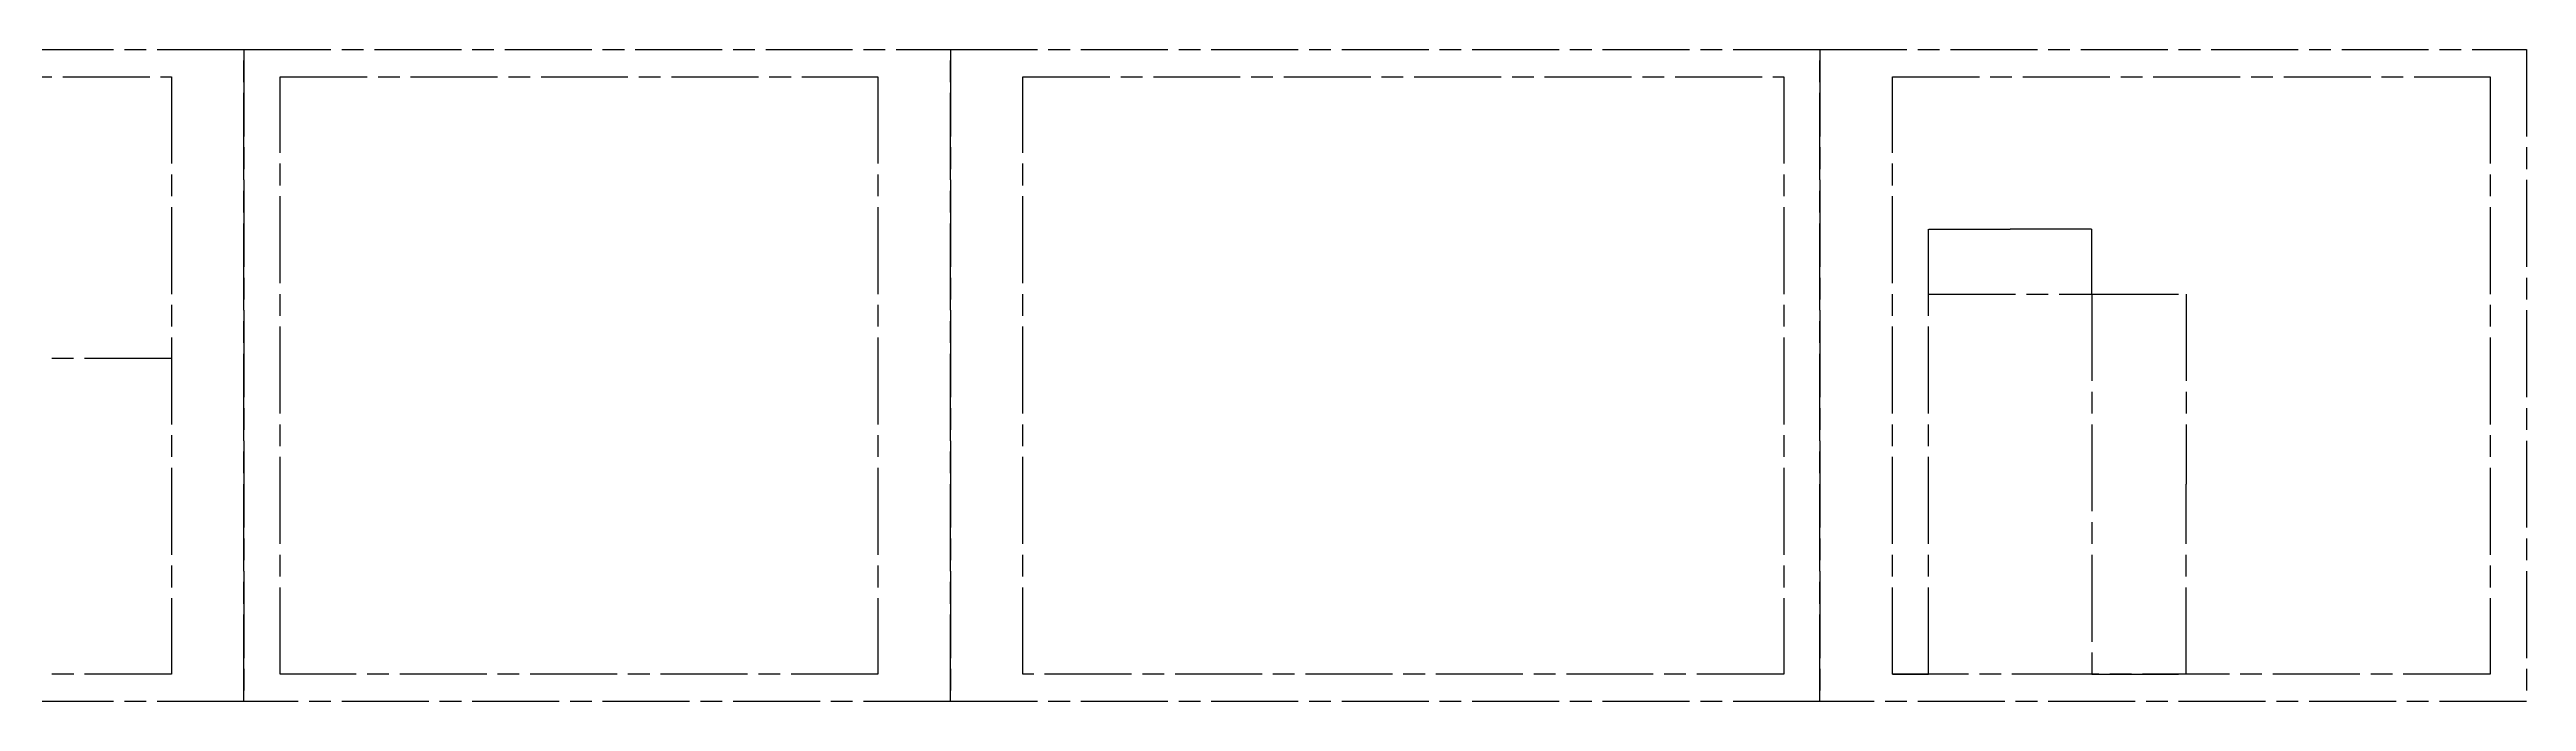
# Model space of a CAD drawing. Header units: inches. Extents: x 5 to 80005, y 6 to 60006.
# Drawn here: x 26306 to 39979, y 28868 to 32468 of the extents above; entities that cross this region are included whole.
import ezdxf

# ---------------------------------------------------------------- set-up
doc = ezdxf.new("R2010")
doc.units = ezdxf.units.IN
doc.header["$MEASUREMENT"] = 0
doc.linetypes.add('ACAD_ISO08W100', pattern=[36, 24, -3, 6, -3])
doc.styles.get("Standard").update_dxf_attribs({"font": 'arial.ttf'})
doc.dimstyles.get("Standard").update_dxf_attribs({"dimtxt": 0.18, "dimasz": 0.18, "dimexe": 0.18, "dimexo": 0.0625, "dimgap": 0.09, "dimtad": 0, "dimtih": 1, "dimtoh": 1, "dimdec": 4, "dimzin": 0, "dimdsep": 46, "dimtxsty": 'Standard', "dimcen": 0.09, "dimadec": 0, "dimazin": 0, "dimtfac": 1, "dimtdec": 4, "dimtofl": 0, "dimtmove": 0, "dimatfit": 3, "dimfxl": 1, "dimtolj": 1, "dimtzin": 0, "dimarcsym": 0})

# ---------------------------------------------------------------- blocks, each defined once
blk = doc.blocks.new('*D85')
at = {"color": 0, "linetype": 'ACAD_ISO08W100', "lineweight": -2, "ltscale": 20, "transparency": 16777216}
for p, q in [((22779.29237860053, 32318.23715612262), (22779.29237860053, 30762.61965612262)), ((26979.29237860053, 32318.23715612262), (26979.29237860053, 30762.61965612262)), ((22779.47237860053, 30762.79965612262), (24878.61565963737, 30762.79965612262)), ((26979.11237860053, 30762.79965612262), (24879.9690975637, 30762.79965612262))]:
    blk.add_line(p, q, dxfattribs=at)
at = {"color": 0, "linetype": 'ACAD_ISO08W100', "ltscale": 20, "transparency": 16777216}
for points in [[(22779.47237860053, 30762.82965612262), (22779.47237860053, 30762.76965612262), (22779.29237860053, 30762.79965612262)], [(26979.11237860053, 30762.82965612262), (26979.11237860053, 30762.76965612262), (26979.29237860053, 30762.79965612262)]]:
    blk.add_solid(points, dxfattribs=at)
at = {"color": 0, "linetype": 'ACAD_ISO08W100', "ltscale": 20, "transparency": 16777216, "insert": (24879.29237860053, 30762.79965612262), "char_height": 0.18, "attachment_point": 5}
blk.add_mtext('\\A1;4200.0000', dxfattribs=at)
blk = doc.blocks.new('*D107')
at = {"color": 0, "linetype": 'ACAD_ISO08W100', "lineweight": -2, "ltscale": 20, "transparency": 16777216}
for p, q in [((37579.35487860055, 31118.29965612263), (38100.47237860148, 31118.29965612263)), ((38100.29237860148, 31118.11965612263), (38100.29237860148, 30068.48155926042)), ((38100.29237860148, 29018.47965612263), (38100.29237860148, 30068.11775298484)), ((37579.35487860055, 29018.29965612263), (38100.47237860148, 29018.29965612263))]:
    blk.add_line(p, q, dxfattribs=at)
at = {"color": 0, "linetype": 'ACAD_ISO08W100', "ltscale": 20, "transparency": 16777216}
for points in [[(38100.26237860148, 31118.11965612263), (38100.32237860148, 31118.11965612263), (38100.29237860148, 31118.29965612263)], [(38100.26237860148, 29018.47965612263), (38100.32237860148, 29018.47965612263), (38100.29237860148, 29018.29965612263)]]:
    blk.add_solid(points, dxfattribs=at)
at = {"color": 0, "linetype": 'ACAD_ISO08W100', "ltscale": 20, "transparency": 16777216, "insert": (38100.29237860148, 30068.29965612261), "char_height": 0.18, "attachment_point": 5}
blk.add_mtext('\\A1;2100.0000', dxfattribs=at)
blk = doc.blocks.new('*D108')
at = {"color": 0, "linetype": 'ACAD_ISO08W100', "lineweight": -2, "ltscale": 20, "transparency": 16777216}
for p, q in [((36679.29237860053, 31118.36215612262), (36679.29237860053, 31475.97965612262)), ((36679.47237860053, 31475.79965612262), (37128.68920670422, 31475.79965612262)), ((37579.11237860053, 31475.79965612262), (37129.89555049685, 31475.79965612262)), ((37579.29237860053, 31118.36215612262), (37579.29237860053, 31475.97965612262))]:
    blk.add_line(p, q, dxfattribs=at)
at = {"color": 0, "linetype": 'ACAD_ISO08W100', "ltscale": 20, "transparency": 16777216}
for points in [[(36679.47237860053, 31475.82965612262), (36679.47237860053, 31475.76965612262), (36679.29237860053, 31475.79965612262)], [(37579.11237860053, 31475.82965612262), (37579.11237860053, 31475.76965612262), (37579.29237860053, 31475.79965612262)]]:
    blk.add_solid(points, dxfattribs=at)
at = {"color": 0, "linetype": 'ACAD_ISO08W100', "ltscale": 20, "transparency": 16777216, "insert": (37129.29237860053, 31475.79965612262), "char_height": 0.18, "attachment_point": 5}
blk.add_mtext('\\A1;900.0000', dxfattribs=at)

msp = doc.modelspace()

# ---------------------------------------------------------------- linework, layer by layer
at = {"color": 7, "linetype": 'ACAD_ISO08W100', "ltscale": 20}
for p, q in [((22579.29237860053, 32468.29965612262), (27379.29237860053, 32468.29965612262)), ((27379.29237860053, 32468.29965612262), (27379.29237860053, 28868.29965612262)), ((27379.29237860053, 28868.29965612262), (27379.29237860053, 32468.29965612262)), ((27379.29237860053, 32468.29965612262), (31279.29237860053, 32468.29965612262)), ((31279.29237860053, 32468.29965612262), (31279.29237860053, 28868.29965612262)), ((31279.29237860053, 28868.29965612262), (31279.29237860053, 32468.29965612262)), ((31279.29237860053, 32468.29965612262), (36079.29237860053, 32468.29965612262)), ((36079.29237860053, 32468.29965612262), (36079.29237860053, 28868.29965612262)), ((36079.29237860053, 28868.29965612262), (36079.29237860053, 32468.29965612262)), ((36079.29237860053, 32468.29965612262), (39979.29237860053, 32468.29965612262)), ((39979.29237860053, 32468.29965612262), (39979.29237860053, 28868.29965612262)), ((22779.29237860053, 32318.29965612262), (26979.29237860053, 32318.29965612262)), ((26979.29237860053, 32318.29965612262), (26979.29237860053, 29018.29965612262)), ((27579.29237860053, 29018.29965612262), (27579.29237860053, 32318.29965612262)), ((27579.29237860053, 32318.29965612262), (30879.29237860053, 32318.29965612262)), ((30879.29237860053, 32318.29965612262), (30879.29237860053, 29018.29965612262)), ((31679.29237860053, 29018.29965612262), (31679.29237860053, 32318.29965612262)), ((31679.29237860053, 32318.29965612262), (35879.29237860053, 32318.29965612262)), ((35879.29237860053, 32318.29965612262), (35879.29237860053, 29018.29965612262)), ((36479.29237860053, 29018.29965612262), (36479.29237860053, 32318.29965612262)), ((36479.29237860053, 32318.29965612262), (39779.29237860053, 32318.29965612262)), ((39779.29237860053, 32318.29965612262), (39779.29237860053, 29018.29965612262)), ((36679.29237860053, 29018.29965612262), (36679.29237860053, 31118.29965612262)), ((36679.29237860053, 31118.29965612262), (37579.29237860053, 31118.29965612262)), ((37579.29237860053, 31118.29965612262), (37579.29237860053, 29018.29965612262)), ((26979.29237860053, 29018.29965612262), (22779.29237860053, 29018.29965612262)), ((30879.29237860053, 29018.29965612262), (27579.29237860053, 29018.29965612262)), ((35879.29237860053, 29018.29965612262), (31679.29237860053, 29018.29965612262)), ((39779.29237860053, 29018.29965612262), (36479.29237860053, 29018.29965612262)), ((36479.29237860053, 29018.29965612262), (36679.29237860053, 29018.29965612262)), ((27379.29237860053, 28868.29965612262), (22579.29237860053, 28868.29965612262)), ((31279.29237860053, 28868.29965612262), (27379.29237860053, 28868.29965612262)), ((36079.29237860053, 28868.29965612262), (31279.29237860053, 28868.29965612262)), ((39979.29237860053, 28868.29965612262), (36079.29237860053, 28868.29965612262))]:
    msp.add_line(p, q, dxfattribs=at)
for points in [[(22779.29237860053, 32318.29965612262), (26979.29237860053, 32318.29965612262), (26979.29237860053, 29018.29965612262), (22779.29237860053, 29018.29965612262)], [(27579.29237860053, 32318.29965612262), (30879.29237860053, 32318.29965612262), (30879.29237860053, 29018.29965612262), (27579.29237860053, 29018.29965612262)], [(31679.29237860053, 32318.29965612262), (35879.29237860053, 32318.29965612262), (35879.29237860053, 29018.29965612262), (31679.29237860053, 29018.29965612262)], [(36479.29237860053, 32318.29965612262), (39779.29237860053, 32318.29965612262), (39779.29237860053, 29018.29965612262), (36479.29237860053, 29018.29965612262)]]:
    msp.add_lwpolyline(points, close=True, dxfattribs=at)

# ---------------------------------------------------------------- dimensions: what is measured, and where the dimension line sits
for base, p1, p2, picture, middle in [((26979.29237860053, 30762.79965612262), (22779.29237860053, 32318.29965612262), (26979.29237860053, 32318.29965612262), '*D85', (24879.29237860053, 30762.79965612262)), ((37579.29237860053, 31475.79965612262), (36679.29237860053, 31118.29965612262), (37579.29237860053, 31118.29965612262), '*D108', (37129.29237860053, 31475.79965612262))]:
    dim = msp.add_linear_dim(base=base, p1=p1, p2=p2, dimstyle='Standard', dxfattribs=at)
    dim.commit()
    dim.dimension.update_dxf_attribs({"geometry": picture, "text_midpoint": middle})
dim = msp.add_linear_dim(base=(38100.29237860148, 29018.29965612263), p1=(37579.29237860053, 31118.29965612262), p2=(37579.29237860053, 29018.29965612262), angle=90, dimstyle='Standard', dxfattribs=at)
dim.commit()
dim.dimension.update_dxf_attribs({"geometry": '*D107', "text_midpoint": (38100.29237860148, 30068.29965612261)})

doc.saveas('drawing.dxf')
